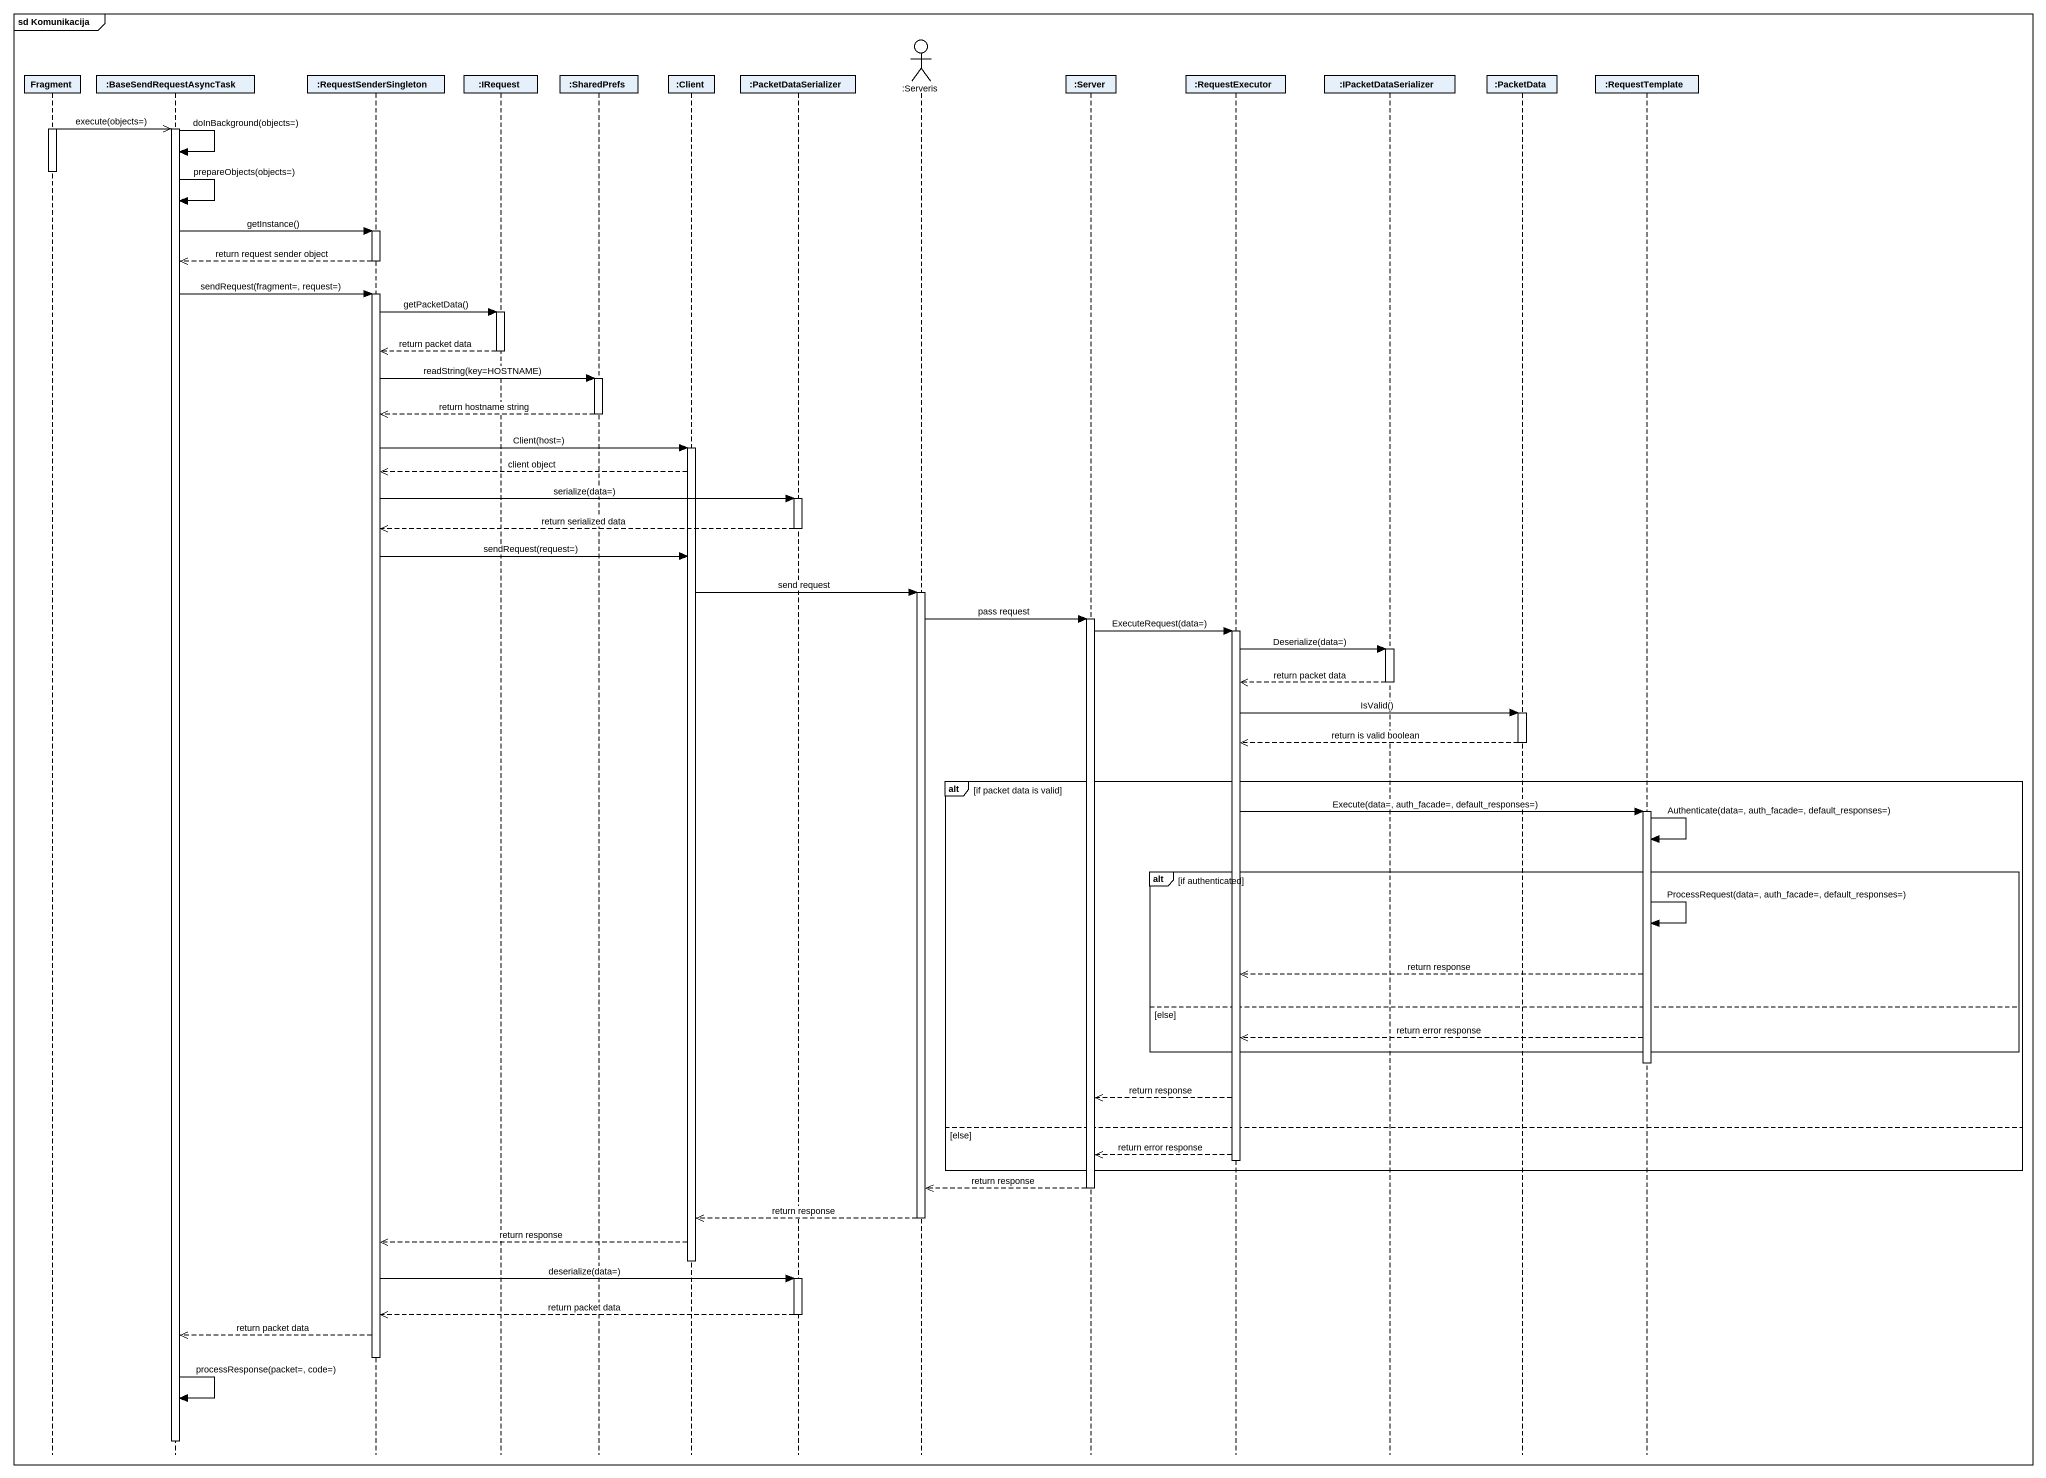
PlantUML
@startuml
mainframe sd Komunikacija
hide footbox
participant Fragment
participant ":BaseSendRequestAsyncTask" as BaseSendRequestAsyncTask
participant ":RequestSenderSingleton" as RequestSenderSingleton
participant ":IRequest" as IRequest
participant ":SharedPrefs" as SharedPrefs
participant ":Client" as Client
participant ":PacketDataSerializer" as PacketDataSerializer
actor ":Serveris" as Serveris
participant ":Server" as Server
participant ":RequestExecutor" as RequestExecutor
participant ":IPacketDataSerializer" as IPacketDataSerializer
participant ":PacketData" as PacketData
participant ":RequestTemplate" as RequestTemplate

activate Fragment
Fragment ->> BaseSendRequestAsyncTask : execute(objects=)
activate BaseSendRequestAsyncTask
BaseSendRequestAsyncTask -> BaseSendRequestAsyncTask : doInBackground(objects=)
deactivate Fragment
BaseSendRequestAsyncTask -> BaseSendRequestAsyncTask : prepareObjects(objects=)
BaseSendRequestAsyncTask -> RequestSenderSingleton : getInstance()
activate RequestSenderSingleton
RequestSenderSingleton -->> BaseSendRequestAsyncTask : return request sender object
deactivate RequestSenderSingleton
BaseSendRequestAsyncTask -> RequestSenderSingleton : sendRequest(fragment=, request=)
activate RequestSenderSingleton
RequestSenderSingleton -> IRequest : getPacketData()
activate IRequest
IRequest -->> RequestSenderSingleton : return packet data
deactivate IRequest
RequestSenderSingleton -> SharedPrefs : readString(key=HOSTNAME)
activate SharedPrefs
SharedPrefs -->> RequestSenderSingleton : return hostname string
deactivate SharedPrefs
RequestSenderSingleton -> Client : Client(host=)
activate Client
Client -->> RequestSenderSingleton : client object
RequestSenderSingleton -> PacketDataSerializer : serialize(data=)
activate PacketDataSerializer
PacketDataSerializer -->> RequestSenderSingleton : return serialized data
deactivate PacketDataSerializer
RequestSenderSingleton -> Client : sendRequest(request=)
Client -> Serveris : send request
activate Serveris
Serveris -> Server : pass request
activate Server
Server -> RequestExecutor : ExecuteRequest(data=)
activate RequestExecutor
RequestExecutor -> IPacketDataSerializer : Deserialize(data=)
activate IPacketDataSerializer
IPacketDataSerializer -->> RequestExecutor : return packet data
deactivate IPacketDataSerializer
RequestExecutor -> PacketData : IsValid()
activate PacketData
PacketData -->> RequestExecutor : return is valid boolean
deactivate PacketData
alt if packet data is valid
  RequestExecutor -> RequestTemplate : Execute(data=, auth_facade=, default_responses=)
  activate RequestTemplate
  RequestTemplate -> RequestTemplate : Authenticate(data=, auth_facade=, default_responses=)
  alt if authenticated
    RequestTemplate -> RequestTemplate : ProcessRequest(data=, auth_facade=, default_responses=)
    RequestTemplate -->> RequestExecutor : return response
  else else
    RequestTemplate -->> RequestExecutor : return error response
  end
  deactivate RequestTemplate
  RequestExecutor -->> Server : return response
else else
  RequestExecutor -->> Server : return error response
  deactivate RequestExecutor
end
Server -->> Serveris : return response
deactivate Server
Serveris -->> Client : return response
deactivate Serveris
Client -->> RequestSenderSingleton : return response
deactivate Client
RequestSenderSingleton -> PacketDataSerializer : deserialize(data=)
activate PacketDataSerializer
PacketDataSerializer -->> RequestSenderSingleton : return packet data
deactivate PacketDataSerializer
RequestSenderSingleton -->> BaseSendRequestAsyncTask : return packet data
deactivate RequestSenderSingleton
BaseSendRequestAsyncTask -> BaseSendRequestAsyncTask : processResponse(packet=, code=)
deactivate BaseSendRequestAsyncTask
@enduml
